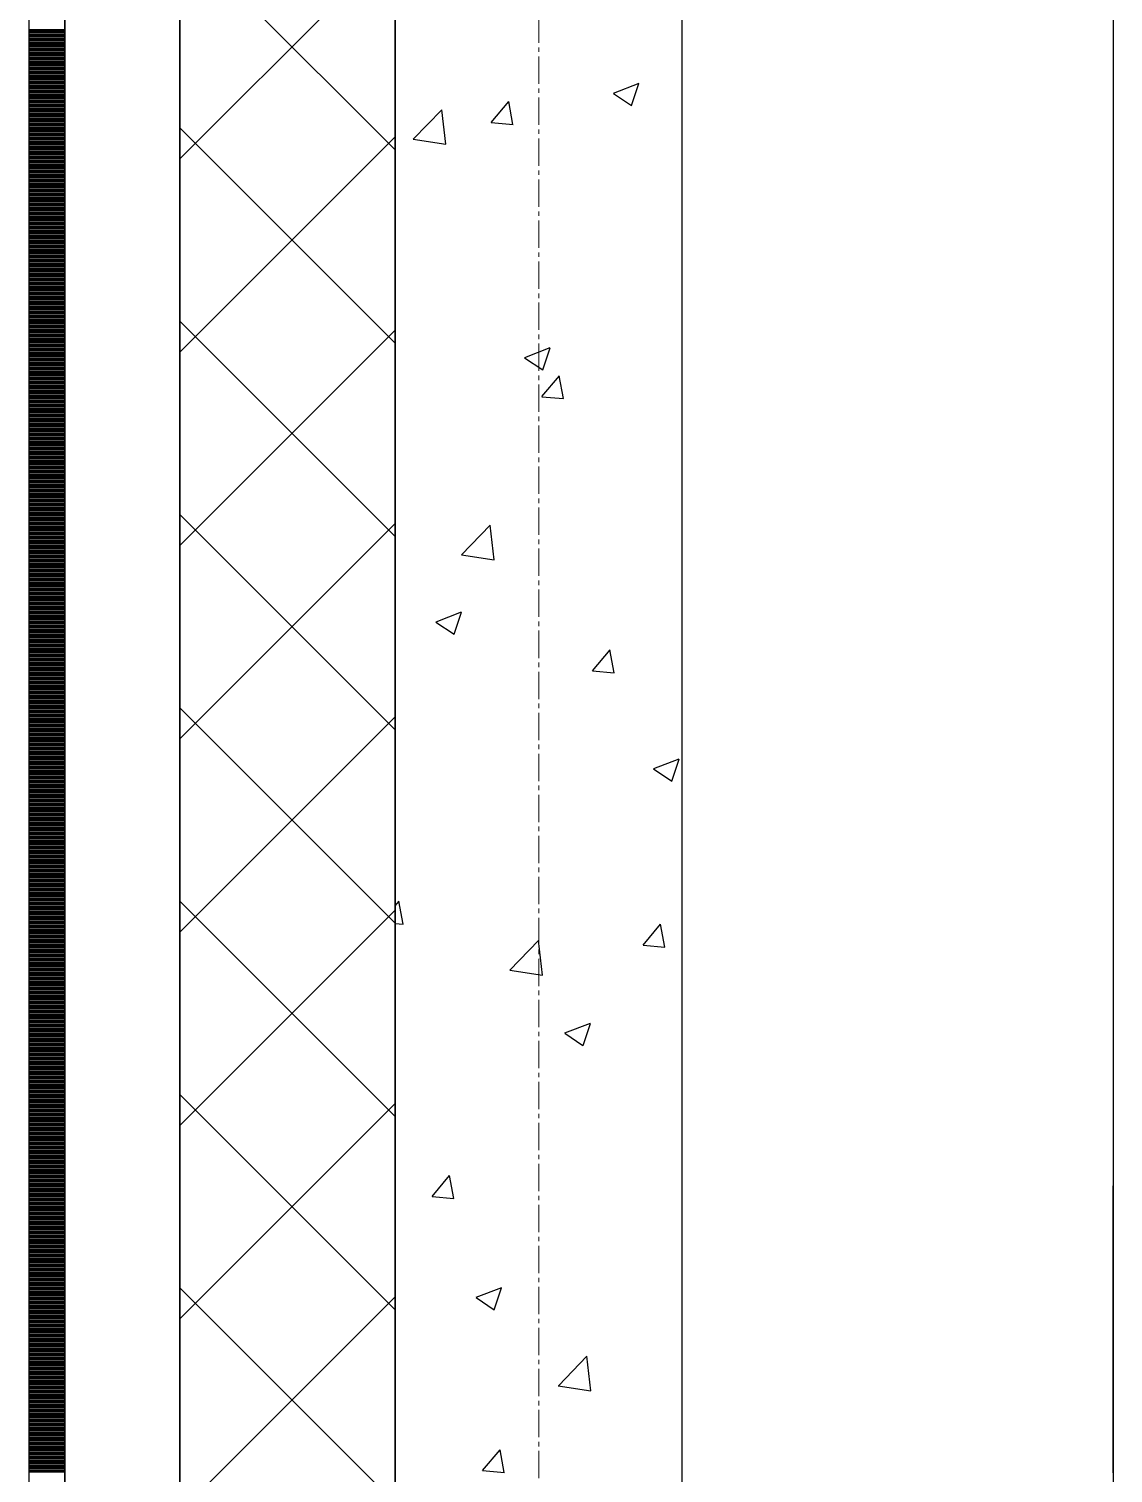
# Model space of a CAD drawing. Header units: millimetres. Extents: x -231292 to 573618, y -153144 to 564035.
# Drawn here: x 8548 to 9303, y 253166 to 254172 of the extents above; entities that cross this region are included whole.
import ezdxf

# ---------------------------------------------------------------- set-up
doc = ezdxf.new("R2010")
doc.units = ezdxf.units.MM
doc.linetypes.add('CENTER2', pattern=[28.575, 19.05, -3.175, 3.175, -3.175])
doc.layers.get('0').update_dxf_attribs({"color": 250})
for name, color, linetype, lineweight in [('АР_Стены ПЕНОблок', 250, 'Continuous', 20), ('АР_Тонкая', 250, 'Continuous', 5), ('АР_Утеплитель', 250, 'Continuous', 0), ('АР_Штриховка', 250, 'Continuous', 0), ('РД_Оси_100', 250, 'Continuous', 0)]:
    doc.layers.add(name, color=color, linetype=linetype, lineweight=lineweight)
doc.layers.add('КР_Балки-0.5', color=60, linetype='Continuous', lineweight=50, plot=False)

# ---------------------------------------------------------------- blocks, each defined once
blk = doc.blocks.new('оси_рен')
at = {"layer": 'РД_Оси_100', "color": 251, "linetype": 'CENTER2', "true_color": 0x636466}
blk.add_line((1195652.916, 135558.25), (1195652.916, 223268.25), dxfattribs=at)

msp = doc.modelspace()

# ---------------------------------------------------------------- linework, layer by layer
at = {"layer": 'АР_Стены ПЕНОблок', "color": 18, "linetype": 'Continuous', "lineweight": 25, "true_color": 0x000000}
for p, q in [((8803.243, 263866.253), (8803.243, 187666.253)), ((9003.243, 187666.253), (9003.243, 263866.253))]:
    msp.add_line(p, q, dxfattribs=at)
at = {"layer": 'АР_Тонкая', "color": 18, "linetype": 'Continuous', "lineweight": 25, "true_color": 0x000000}
for p, q in [((8548.243, 263866.253), (8548.243, 187666.253)), ((8573.243, 263866.253), (8573.243, 187666.253)), ((8573.243, 187666.253), (8573.243, 263866.253)), ((8653.243, 187666.253), (8653.243, 263866.253))]:
    msp.add_line(p, q, dxfattribs=at)
at = {"layer": 'АР_Утеплитель', "color": 18, "linetype": 'Continuous', "lineweight": 25, "true_color": 0x000000}
for p, q in [((8653.243, 263866.253), (8653.243, 187666.253)), ((8803.243, 187666.253), (8803.243, 263866.253))]:
    msp.add_line(p, q, dxfattribs=at)
at = {"layer": 'АР_Штриховка', "color": 18, "linetype": 'Continuous', "lineweight": 25, "true_color": 0x000000}
for p, q in [((8803.243, 254088.059), (8653.243, 254238.059)), ((8653.243, 254081.772), (8803.243, 254231.772)), ((8548.243, 254172.002), (8573.243, 254172.002)), ((8548.243, 254171.002), (8573.243, 254171.002)), ((8548.243, 254170.002), (8573.243, 254170.002)), ((8548.243, 254169.002), (8573.243, 254169.002)), ((8548.243, 254168.002), (8573.243, 254168.002)), ((8548.243, 254167.002), (8573.243, 254167.002)), ((8548.243, 254166.002), (8573.243, 254166.002)), ((8548.243, 254165.002), (8573.243, 254165.002)), ((8548.243, 254164.002), (8573.243, 254164.002)), ((8548.243, 254163.002), (8573.243, 254163.002)), ((8548.243, 254162.002), (8573.243, 254162.002)), ((8548.243, 254161.002), (8573.243, 254161.002)), ((8548.243, 254160.002), (8573.243, 254160.002)), ((8548.243, 254159.002), (8573.243, 254159.002)), ((8548.243, 254158.002), (8573.243, 254158.002)), ((8548.243, 254157.002), (8573.243, 254157.002)), ((8548.243, 254156.002), (8573.243, 254156.002)), ((8548.243, 254155.002), (8573.243, 254155.002)), ((8548.243, 254154.002), (8573.243, 254154.002)), ((8548.243, 254153.002), (8573.243, 254153.002)), ((8548.243, 254152.002), (8573.243, 254152.002)), ((8548.243, 254151.002), (8573.243, 254151.002)), ((8548.243, 254150.002), (8573.243, 254150.002)), ((8548.243, 254149.002), (8573.243, 254149.002)), ((8548.243, 254148.002), (8573.243, 254148.002)), ((8548.243, 254147.002), (8573.243, 254147.002)), ((8548.243, 254146.002), (8573.243, 254146.002)), ((8548.243, 254145.002), (8573.243, 254145.002)), ((8548.243, 254144.002), (8573.243, 254144.002)), ((8548.243, 254143.002), (8573.243, 254143.002)), ((8548.243, 254142.002), (8573.243, 254142.002)), ((8548.243, 254141.002), (8573.243, 254141.002)), ((8548.243, 254140.002), (8573.243, 254140.002)), ((8548.243, 254139.002), (8573.243, 254139.002)), ((8548.243, 254138.002), (8573.243, 254138.002)), ((8548.243, 254137.002), (8573.243, 254137.002)), ((8548.243, 254136.002), (8573.243, 254136.002)), ((8548.243, 254135.002), (8573.243, 254135.002)), ((8548.243, 254134.002), (8573.243, 254134.002)), ((8548.243, 254133.002), (8573.243, 254133.002)), ((8548.243, 254132.002), (8573.243, 254132.002)), ((8548.243, 254131.002), (8573.243, 254131.002)), ((8548.243, 254130.002), (8573.243, 254130.002)), ((8955.353, 254127.667), (8973.137, 254134.494)), ((8967.899, 254118.922), (8973.049, 254134.271)), ((8548.243, 254129.002), (8573.243, 254129.002)), ((8548.243, 254128.002), (8573.243, 254128.002)), ((8548.243, 254127.002), (8573.243, 254127.002)), ((8548.243, 254126.002), (8573.243, 254126.002)), ((8548.243, 254125.002), (8573.243, 254125.002)), ((8548.243, 254124.002), (8573.243, 254124.002)), ((8548.243, 254123.002), (8573.243, 254123.002)), ((8548.243, 254122.002), (8573.243, 254122.002)), ((8548.243, 254121.002), (8573.243, 254121.002)), ((8548.243, 254120.002), (8573.243, 254120.002)), ((8870.191, 254107.197), (8882.436, 254121.79)), ((8885.278, 254105.84), (8882.341, 254121.762)), ((8955.253, 254127.447), (8967.888, 254118.925)), ((8548.243, 254119.002), (8573.243, 254119.002)), ((8548.243, 254118.002), (8573.243, 254118.002)), ((8548.243, 254117.002), (8573.243, 254117.002)), ((8548.243, 254116.002), (8573.243, 254116.002)), ((8548.243, 254115.002), (8573.243, 254115.002)), ((8548.243, 254114.002), (8573.243, 254114.002)), ((8548.243, 254113.002), (8573.243, 254113.002)), ((8548.243, 254112.002), (8573.243, 254112.002)), ((8548.243, 254111.002), (8573.243, 254111.002)), ((8548.243, 254110.002), (8573.243, 254110.002)), ((8815.902, 254095.448), (8835.686, 254116.067)), ((8838.487, 254091.944), (8835.68, 254116.067)), ((8548.243, 254109.002), (8573.243, 254109.002)), ((8548.243, 254108.002), (8573.243, 254108.002)), ((8548.243, 254107.002), (8573.243, 254107.002)), ((8548.243, 254106.002), (8573.243, 254106.002)), ((8548.243, 254105.002), (8573.243, 254105.002)), ((8548.243, 254104.002), (8573.243, 254104.002)), ((8548.243, 254103.002), (8573.243, 254103.002)), ((8548.243, 254102.002), (8573.243, 254102.002)), ((8548.243, 254101.002), (8573.243, 254101.002)), ((8548.243, 254100.002), (8573.243, 254100.002)), ((8548.243, 254099.002), (8573.243, 254099.002)), ((8803.243, 253953.355), (8653.243, 254103.355)), ((8870.19, 254107.186), (8885.372, 254105.858)), ((8548.243, 254098.002), (8573.243, 254098.002)), ((8548.243, 254097.002), (8573.243, 254097.002)), ((8548.243, 254096.002), (8573.243, 254096.002)), ((8548.243, 254095.002), (8573.243, 254095.002)), ((8548.243, 254094.002), (8573.243, 254094.002)), ((8548.243, 254093.002), (8573.243, 254093.002)), ((8548.243, 254092.002), (8573.243, 254092.002)), ((8548.243, 254091.002), (8573.243, 254091.002)), ((8548.243, 254090.002), (8573.243, 254090.002)), ((8548.243, 254089.002), (8573.243, 254089.002)), ((8653.243, 253947.068), (8803.243, 254097.068)), ((8815.898, 254095.457), (8838.488, 254091.954)), ((8548.243, 254088.002), (8573.243, 254088.002)), ((8548.243, 254087.002), (8573.243, 254087.002)), ((8548.243, 254086.002), (8573.243, 254086.002)), ((8548.243, 254085.002), (8573.243, 254085.002)), ((8548.243, 254084.002), (8573.243, 254084.002)), ((8548.243, 254083.002), (8573.243, 254083.002)), ((8548.243, 254082.002), (8573.243, 254082.002)), ((8548.243, 254081.002), (8573.243, 254081.002)), ((8548.243, 254080.002), (8573.243, 254080.002)), ((8548.243, 254079.002), (8573.243, 254079.002)), ((8548.243, 254078.002), (8573.243, 254078.002)), ((8548.243, 254077.002), (8573.243, 254077.002)), ((8548.243, 254076.002), (8573.243, 254076.002)), ((8548.243, 254075.002), (8573.243, 254075.002)), ((8548.243, 254074.002), (8573.243, 254074.002)), ((8548.243, 254073.002), (8573.243, 254073.002)), ((8548.243, 254072.002), (8573.243, 254072.002)), ((8548.243, 254071.002), (8573.243, 254071.002)), ((8548.243, 254070.002), (8573.243, 254070.002)), ((8548.243, 254069.002), (8573.243, 254069.002)), ((8548.243, 254068.002), (8573.243, 254068.002)), ((8548.243, 254067.002), (8573.243, 254067.002)), ((8548.243, 254066.002), (8573.243, 254066.002)), ((8548.243, 254065.002), (8573.243, 254065.002)), ((8548.243, 254064.002), (8573.243, 254064.002)), ((8548.243, 254063.002), (8573.243, 254063.002)), ((8548.243, 254062.002), (8573.243, 254062.002)), ((8548.243, 254061.002), (8573.243, 254061.002)), ((8548.243, 254060.002), (8573.243, 254060.002)), ((8548.243, 254059.002), (8573.243, 254059.002)), ((8548.243, 254058.002), (8573.243, 254058.002)), ((8548.243, 254057.002), (8573.243, 254057.002)), ((8548.243, 254056.002), (8573.243, 254056.002)), ((8548.243, 254055.002), (8573.243, 254055.002)), ((8548.243, 254054.002), (8573.243, 254054.002)), ((8548.243, 254053.002), (8573.243, 254053.002)), ((8548.243, 254052.002), (8573.243, 254052.002)), ((8548.243, 254051.002), (8573.243, 254051.002)), ((8548.243, 254050.002), (8573.243, 254050.002)), ((8548.243, 254049.002), (8573.243, 254049.002)), ((8548.243, 254048.002), (8573.243, 254048.002)), ((8548.243, 254047.002), (8573.243, 254047.002)), ((8548.243, 254046.002), (8573.243, 254046.002)), ((8548.243, 254045.002), (8573.243, 254045.002)), ((8548.243, 254044.002), (8573.243, 254044.002)), ((8548.243, 254043.002), (8573.243, 254043.002)), ((8548.243, 254042.002), (8573.243, 254042.002)), ((8548.243, 254041.002), (8573.243, 254041.002)), ((8548.243, 254040.002), (8573.243, 254040.002)), ((8548.243, 254039.002), (8573.243, 254039.002)), ((8548.243, 254038.002), (8573.243, 254038.002)), ((8548.243, 254037.002), (8573.243, 254037.002)), ((8548.243, 254036.002), (8573.243, 254036.002)), ((8548.243, 254035.002), (8573.243, 254035.002)), ((8548.243, 254034.002), (8573.243, 254034.002)), ((8548.243, 254033.002), (8573.243, 254033.002)), ((8548.243, 254032.002), (8573.243, 254032.002)), ((8548.243, 254031.002), (8573.243, 254031.002)), ((8548.243, 254030.002), (8573.243, 254030.002)), ((8548.243, 254029.002), (8573.243, 254029.002)), ((8548.243, 254028.002), (8573.243, 254028.002)), ((8548.243, 254027.002), (8573.243, 254027.002)), ((8548.243, 254026.002), (8573.243, 254026.002)), ((8548.243, 254025.002), (8573.243, 254025.002)), ((8548.243, 254024.002), (8573.243, 254024.002)), ((8548.243, 254023.002), (8573.243, 254023.002)), ((8548.243, 254022.002), (8573.243, 254022.002)), ((8548.243, 254021.002), (8573.243, 254021.002)), ((8548.243, 254020.002), (8573.243, 254020.002)), ((8548.243, 254019.002), (8573.243, 254019.002)), ((8548.243, 254018.002), (8573.243, 254018.002)), ((8548.243, 254017.002), (8573.243, 254017.002)), ((8548.243, 254016.002), (8573.243, 254016.002)), ((8548.243, 254015.002), (8573.243, 254015.002)), ((8548.243, 254014.002), (8573.243, 254014.002)), ((8548.243, 254013.002), (8573.243, 254013.002)), ((8548.243, 254012.002), (8573.243, 254012.002)), ((8548.243, 254011.002), (8573.243, 254011.002)), ((8548.243, 254010.002), (8573.243, 254010.002)), ((8548.243, 254009.002), (8573.243, 254009.002)), ((8548.243, 254008.002), (8573.243, 254008.002)), ((8548.243, 254007.002), (8573.243, 254007.002)), ((8548.243, 254006.002), (8573.243, 254006.002)), ((8548.243, 254005.002), (8573.243, 254005.002)), ((8548.243, 254004.002), (8573.243, 254004.002)), ((8548.243, 254003.002), (8573.243, 254003.002)), ((8548.243, 254002.002), (8573.243, 254002.002)), ((8548.243, 254001.002), (8573.243, 254001.002)), ((8548.243, 254000.002), (8573.243, 254000.002)), ((8548.243, 253999.002), (8573.243, 253999.002)), ((8548.243, 253998.002), (8573.243, 253998.002)), ((8548.243, 253997.002), (8573.243, 253997.002)), ((8548.243, 253996.002), (8573.243, 253996.002)), ((8548.243, 253995.002), (8573.243, 253995.002)), ((8548.243, 253994.002), (8573.243, 253994.002)), ((8548.243, 253993.002), (8573.243, 253993.002)), ((8548.243, 253992.002), (8573.243, 253992.002)), ((8548.243, 253991.002), (8573.243, 253991.002)), ((8548.243, 253990.002), (8573.243, 253990.002)), ((8548.243, 253989.002), (8573.243, 253989.002)), ((8548.243, 253988.002), (8573.243, 253988.002)), ((8548.243, 253987.002), (8573.243, 253987.002)), ((8548.243, 253986.002), (8573.243, 253986.002)), ((8548.243, 253985.002), (8573.243, 253985.002)), ((8548.243, 253984.002), (8573.243, 253984.002)), ((8548.243, 253983.002), (8573.243, 253983.002)), ((8548.243, 253982.002), (8573.243, 253982.002)), ((8548.243, 253981.002), (8573.243, 253981.002)), ((8548.243, 253980.002), (8573.243, 253980.002)), ((8548.243, 253979.002), (8573.243, 253979.002)), ((8548.243, 253978.002), (8573.243, 253978.002)), ((8548.243, 253977.002), (8573.243, 253977.002)), ((8548.243, 253976.002), (8573.243, 253976.002)), ((8548.243, 253975.002), (8573.243, 253975.002)), ((8548.243, 253974.002), (8573.243, 253974.002)), ((8548.243, 253973.002), (8573.243, 253973.002)), ((8548.243, 253972.002), (8573.243, 253972.002)), ((8548.243, 253971.002), (8573.243, 253971.002)), ((8548.243, 253970.002), (8573.243, 253970.002)), ((8548.243, 253969.002), (8573.243, 253969.002)), ((8803.243, 253818.651), (8653.243, 253968.651)), ((8548.243, 253968.002), (8573.243, 253968.002)), ((8548.243, 253967.002), (8573.243, 253967.002)), ((8548.243, 253966.002), (8573.243, 253966.002)), ((8548.243, 253965.002), (8573.243, 253965.002)), ((8548.243, 253964.002), (8573.243, 253964.002)), ((8548.243, 253963.002), (8573.243, 253963.002)), ((8548.243, 253962.002), (8573.243, 253962.002)), ((8548.243, 253961.002), (8573.243, 253961.002)), ((8548.243, 253960.002), (8573.243, 253960.002)), ((8548.243, 253959.002), (8573.243, 253959.002)), ((8653.243, 253812.364), (8803.243, 253962.364)), ((8548.243, 253958.002), (8573.243, 253958.002)), ((8548.243, 253957.002), (8573.243, 253957.002)), ((8548.243, 253956.002), (8573.243, 253956.002)), ((8548.243, 253955.002), (8573.243, 253955.002)), ((8548.243, 253954.002), (8573.243, 253954.002)), ((8548.243, 253953.002), (8573.243, 253953.002)), ((8548.243, 253952.002), (8573.243, 253952.002)), ((8548.243, 253951.002), (8573.243, 253951.002)), ((8548.243, 253950.002), (8573.243, 253950.002)), ((8548.243, 253949.002), (8573.243, 253949.002)), ((8893.55, 253943.479), (8911.335, 253950.306)), ((8906.097, 253934.734), (8911.247, 253950.083)), ((8548.243, 253948.002), (8573.243, 253948.002)), ((8548.243, 253947.002), (8573.243, 253947.002)), ((8548.243, 253946.002), (8573.243, 253946.002)), ((8548.243, 253945.002), (8573.243, 253945.002)), ((8548.243, 253944.002), (8573.243, 253944.002)), ((8548.243, 253943.002), (8573.243, 253943.002)), ((8548.243, 253942.002), (8573.243, 253942.002)), ((8548.243, 253941.002), (8573.243, 253941.002)), ((8548.243, 253940.002), (8573.243, 253940.002)), ((8548.243, 253939.002), (8573.243, 253939.002)), ((8548.243, 253938.002), (8573.243, 253938.002)), ((8893.451, 253943.259), (8906.085, 253934.737)), ((8548.243, 253937.002), (8573.243, 253937.002)), ((8548.243, 253936.002), (8573.243, 253936.002)), ((8548.243, 253935.002), (8573.243, 253935.002)), ((8548.243, 253934.002), (8573.243, 253934.002)), ((8548.243, 253933.002), (8573.243, 253933.002)), ((8548.243, 253932.002), (8573.243, 253932.002)), ((8548.243, 253931.002), (8573.243, 253931.002)), ((8548.243, 253930.002), (8573.243, 253930.002)), ((8548.243, 253929.002), (8573.243, 253929.002)), ((8548.243, 253928.002), (8573.243, 253928.002)), ((8905.434, 253916.14), (8917.679, 253930.733)), ((8920.52, 253914.783), (8917.584, 253930.705)), ((8548.243, 253927.002), (8573.243, 253927.002)), ((8548.243, 253926.002), (8573.243, 253926.002)), ((8548.243, 253925.002), (8573.243, 253925.002)), ((8548.243, 253924.002), (8573.243, 253924.002)), ((8548.243, 253923.002), (8573.243, 253923.002)), ((8548.243, 253922.002), (8573.243, 253922.002)), ((8548.243, 253921.002), (8573.243, 253921.002)), ((8548.243, 253920.002), (8573.243, 253920.002)), ((8548.243, 253919.002), (8573.243, 253919.002)), ((8548.243, 253918.002), (8573.243, 253918.002)), ((8548.243, 253917.002), (8573.243, 253917.002)), ((8548.243, 253916.002), (8573.243, 253916.002)), ((8548.243, 253915.002), (8573.243, 253915.002)), ((8548.243, 253914.002), (8573.243, 253914.002)), ((8548.243, 253913.002), (8573.243, 253913.002)), ((8548.243, 253912.002), (8573.243, 253912.002)), ((8548.243, 253911.002), (8573.243, 253911.002)), ((8548.243, 253910.002), (8573.243, 253910.002)), ((8548.243, 253909.002), (8573.243, 253909.002)), ((8548.243, 253908.002), (8573.243, 253908.002)), ((8905.433, 253916.129), (8920.615, 253914.801)), ((8548.243, 253907.002), (8573.243, 253907.002)), ((8548.243, 253906.002), (8573.243, 253906.002)), ((8548.243, 253905.002), (8573.243, 253905.002)), ((8548.243, 253904.002), (8573.243, 253904.002)), ((8548.243, 253903.002), (8573.243, 253903.002)), ((8548.243, 253902.002), (8573.243, 253902.002)), ((8548.243, 253901.002), (8573.243, 253901.002)), ((8548.243, 253900.002), (8573.243, 253900.002)), ((8548.243, 253899.002), (8573.243, 253899.002)), ((8548.243, 253898.002), (8573.243, 253898.002)), ((8548.243, 253897.002), (8573.243, 253897.002)), ((8548.243, 253896.002), (8573.243, 253896.002)), ((8548.243, 253895.002), (8573.243, 253895.002)), ((8548.243, 253894.002), (8573.243, 253894.002)), ((8548.243, 253893.002), (8573.243, 253893.002)), ((8548.243, 253892.002), (8573.243, 253892.002)), ((8548.243, 253891.002), (8573.243, 253891.002)), ((8548.243, 253890.002), (8573.243, 253890.002)), ((8548.243, 253889.002), (8573.243, 253889.002)), ((8548.243, 253888.002), (8573.243, 253888.002)), ((8548.243, 253887.002), (8573.243, 253887.002)), ((8548.243, 253886.002), (8573.243, 253886.002)), ((8548.243, 253885.002), (8573.243, 253885.002)), ((8548.243, 253884.002), (8573.243, 253884.002)), ((8548.243, 253883.002), (8573.243, 253883.002)), ((8548.243, 253882.002), (8573.243, 253882.002)), ((8548.243, 253881.002), (8573.243, 253881.002)), ((8548.243, 253880.002), (8573.243, 253880.002)), ((8548.243, 253879.002), (8573.243, 253879.002)), ((8548.243, 253878.002), (8573.243, 253878.002)), ((8548.243, 253877.002), (8573.243, 253877.002)), ((8548.243, 253876.002), (8573.243, 253876.002)), ((8548.243, 253875.002), (8573.243, 253875.002)), ((8548.243, 253874.002), (8573.243, 253874.002)), ((8548.243, 253873.002), (8573.243, 253873.002)), ((8548.243, 253872.002), (8573.243, 253872.002)), ((8548.243, 253871.002), (8573.243, 253871.002)), ((8548.243, 253870.002), (8573.243, 253870.002)), ((8548.243, 253869.002), (8573.243, 253869.002)), ((8548.243, 253868.002), (8573.243, 253868.002)), ((8548.243, 253867.002), (8573.243, 253867.002)), ((8548.243, 253866.002), (8573.243, 253866.002)), ((8548.243, 253865.002), (8573.243, 253865.002)), ((8548.243, 253864.002), (8573.243, 253864.002)), ((8548.243, 253863.002), (8573.243, 253863.002)), ((8548.243, 253862.002), (8573.243, 253862.002)), ((8548.243, 253861.002), (8573.243, 253861.002)), ((8548.243, 253860.002), (8573.243, 253860.002)), ((8548.243, 253859.002), (8573.243, 253859.002)), ((8548.243, 253858.002), (8573.243, 253858.002)), ((8548.243, 253857.002), (8573.243, 253857.002)), ((8548.243, 253856.002), (8573.243, 253856.002)), ((8548.243, 253855.002), (8573.243, 253855.002)), ((8548.243, 253854.002), (8573.243, 253854.002)), ((8548.243, 253853.002), (8573.243, 253853.002)), ((8548.243, 253852.002), (8573.243, 253852.002)), ((8548.243, 253851.002), (8573.243, 253851.002)), ((8548.243, 253850.002), (8573.243, 253850.002)), ((8548.243, 253849.002), (8573.243, 253849.002)), ((8548.243, 253848.002), (8573.243, 253848.002)), ((8548.243, 253847.002), (8573.243, 253847.002)), ((8548.243, 253846.002), (8573.243, 253846.002)), ((8548.243, 253845.002), (8573.243, 253845.002)), ((8548.243, 253844.002), (8573.243, 253844.002)), ((8548.243, 253843.002), (8573.243, 253843.002)), ((8548.243, 253842.002), (8573.243, 253842.002)), ((8548.243, 253841.002), (8573.243, 253841.002)), ((8548.243, 253840.002), (8573.243, 253840.002)), ((8548.243, 253839.002), (8573.243, 253839.002)), ((8548.243, 253838.002), (8573.243, 253838.002)), ((8548.243, 253837.002), (8573.243, 253837.002)), ((8548.243, 253836.002), (8573.243, 253836.002)), ((8548.243, 253835.002), (8573.243, 253835.002)), ((8548.243, 253834.002), (8573.243, 253834.002)), ((8548.243, 253833.002), (8573.243, 253833.002)), ((8548.243, 253832.002), (8573.243, 253832.002)), ((8548.243, 253831.002), (8573.243, 253831.002)), ((8548.243, 253830.002), (8573.243, 253830.002)), ((8548.243, 253829.002), (8573.243, 253829.002)), ((8548.243, 253828.002), (8573.243, 253828.002)), ((8803.243, 253683.947), (8653.243, 253833.947)), ((8653.243, 253677.66), (8803.243, 253827.66)), ((8548.243, 253827.002), (8573.243, 253827.002)), ((8548.243, 253826.002), (8573.243, 253826.002)), ((8548.243, 253825.002), (8573.243, 253825.002)), ((8548.243, 253824.002), (8573.243, 253824.002)), ((8548.243, 253823.002), (8573.243, 253823.002)), ((8548.243, 253822.002), (8573.243, 253822.002)), ((8548.243, 253821.002), (8573.243, 253821.002)), ((8548.243, 253820.002), (8573.243, 253820.002)), ((8548.243, 253819.002), (8573.243, 253819.002)), ((8548.243, 253818.002), (8573.243, 253818.002)), ((8849.577, 253805.98), (8869.361, 253826.599)), ((8872.161, 253802.476), (8869.355, 253826.598)), ((8548.243, 253817.002), (8573.243, 253817.002)), ((8548.243, 253816.002), (8573.243, 253816.002)), ((8548.243, 253815.002), (8573.243, 253815.002)), ((8548.243, 253814.002), (8573.243, 253814.002)), ((8548.243, 253813.002), (8573.243, 253813.002)), ((8548.243, 253812.002), (8573.243, 253812.002)), ((8548.243, 253811.002), (8573.243, 253811.002)), ((8548.243, 253810.002), (8573.243, 253810.002)), ((8548.243, 253809.002), (8573.243, 253809.002)), ((8548.243, 253808.002), (8573.243, 253808.002)), ((8548.243, 253807.002), (8573.243, 253807.002)), ((8548.243, 253806.002), (8573.243, 253806.002)), ((8548.243, 253805.002), (8573.243, 253805.002)), ((8548.243, 253804.002), (8573.243, 253804.002)), ((8548.243, 253803.002), (8573.243, 253803.002)), ((8548.243, 253802.002), (8573.243, 253802.002)), ((8548.243, 253801.002), (8573.243, 253801.002)), ((8548.243, 253800.002), (8573.243, 253800.002)), ((8548.243, 253799.002), (8573.243, 253799.002)), ((8548.243, 253798.002), (8573.243, 253798.002)), ((8849.573, 253805.989), (8872.163, 253802.485)), ((8548.243, 253797.002), (8573.243, 253797.002)), ((8548.243, 253796.002), (8573.243, 253796.002)), ((8548.243, 253795.002), (8573.243, 253795.002)), ((8548.243, 253794.002), (8573.243, 253794.002)), ((8548.243, 253793.002), (8573.243, 253793.002)), ((8548.243, 253792.002), (8573.243, 253792.002)), ((8548.243, 253791.002), (8573.243, 253791.002)), ((8548.243, 253790.002), (8573.243, 253790.002)), ((8548.243, 253789.002), (8573.243, 253789.002)), ((8548.243, 253788.002), (8573.243, 253788.002)), ((8548.243, 253787.002), (8573.243, 253787.002)), ((8548.243, 253786.002), (8573.243, 253786.002)), ((8548.243, 253785.002), (8573.243, 253785.002)), ((8548.243, 253784.002), (8573.243, 253784.002)), ((8548.243, 253783.002), (8573.243, 253783.002)), ((8548.243, 253782.002), (8573.243, 253782.002)), ((8548.243, 253781.002), (8573.243, 253781.002)), ((8548.243, 253780.002), (8573.243, 253780.002)), ((8548.243, 253779.002), (8573.243, 253779.002)), ((8548.243, 253778.002), (8573.243, 253778.002)), ((8548.243, 253777.002), (8573.243, 253777.002)), ((8548.243, 253776.002), (8573.243, 253776.002)), ((8548.243, 253775.002), (8573.243, 253775.002)), ((8548.243, 253774.002), (8573.243, 253774.002)), ((8548.243, 253773.002), (8573.243, 253773.002)), ((8548.243, 253772.002), (8573.243, 253772.002)), ((8548.243, 253771.002), (8573.243, 253771.002)), ((8548.243, 253770.002), (8573.243, 253770.002)), ((8548.243, 253769.002), (8573.243, 253769.002)), ((8548.243, 253768.002), (8573.243, 253768.002)), ((8548.243, 253767.002), (8573.243, 253767.002)), ((8548.243, 253766.002), (8573.243, 253766.002)), ((8548.243, 253765.002), (8573.243, 253765.002)), ((8548.243, 253764.002), (8573.243, 253764.002)), ((8548.243, 253763.002), (8573.243, 253763.002)), ((8548.243, 253762.002), (8573.243, 253762.002)), ((8548.243, 253761.002), (8573.243, 253761.002)), ((8548.243, 253760.002), (8573.243, 253760.002)), ((8548.243, 253759.002), (8573.243, 253759.002)), ((8548.243, 253758.002), (8573.243, 253758.002)), ((8548.243, 253757.002), (8573.243, 253757.002)), ((8831.649, 253759.071), (8844.283, 253750.549)), ((8831.748, 253759.291), (8849.533, 253766.118)), ((8844.295, 253750.546), (8849.445, 253765.895)), ((8548.243, 253756.002), (8573.243, 253756.002)), ((8548.243, 253755.002), (8573.243, 253755.002)), ((8548.243, 253754.002), (8573.243, 253754.002)), ((8548.243, 253753.002), (8573.243, 253753.002)), ((8548.243, 253752.002), (8573.243, 253752.002)), ((8548.243, 253751.002), (8573.243, 253751.002)), ((8548.243, 253750.002), (8573.243, 253750.002)), ((8548.243, 253749.002), (8573.243, 253749.002)), ((8548.243, 253748.002), (8573.243, 253748.002)), ((8548.243, 253747.002), (8573.243, 253747.002)), ((8548.243, 253746.002), (8573.243, 253746.002)), ((8548.243, 253745.002), (8573.243, 253745.002)), ((8548.243, 253744.002), (8573.243, 253744.002)), ((8548.243, 253743.002), (8573.243, 253743.002)), ((8548.243, 253742.002), (8573.243, 253742.002)), ((8548.243, 253741.002), (8573.243, 253741.002)), ((8548.243, 253740.002), (8573.243, 253740.002)), ((8548.243, 253739.002), (8573.243, 253739.002)), ((8548.243, 253738.002), (8573.243, 253738.002)), ((8548.243, 253737.002), (8573.243, 253737.002)), ((8940.678, 253725.083), (8952.923, 253739.676)), ((8955.763, 253723.726), (8952.826, 253739.648)), ((8548.243, 253736.002), (8573.243, 253736.002)), ((8548.243, 253735.002), (8573.243, 253735.002)), ((8548.243, 253734.002), (8573.243, 253734.002)), ((8548.243, 253733.002), (8573.243, 253733.002)), ((8548.243, 253732.002), (8573.243, 253732.002)), ((8548.243, 253731.002), (8573.243, 253731.002)), ((8548.243, 253730.002), (8573.243, 253730.002)), ((8548.243, 253729.002), (8573.243, 253729.002)), ((8548.243, 253728.002), (8573.243, 253728.002)), ((8548.243, 253727.002), (8573.243, 253727.002)), ((8548.243, 253726.002), (8573.243, 253726.002)), ((8548.243, 253725.002), (8573.243, 253725.002)), ((8548.243, 253724.002), (8573.243, 253724.002)), ((8548.243, 253723.002), (8573.243, 253723.002)), ((8548.243, 253722.002), (8573.243, 253722.002)), ((8548.243, 253721.002), (8573.243, 253721.002)), ((8548.243, 253720.002), (8573.243, 253720.002)), ((8548.243, 253719.002), (8573.243, 253719.002)), ((8548.243, 253718.002), (8573.243, 253718.002)), ((8548.243, 253717.002), (8573.243, 253717.002)), ((8940.677, 253725.073), (8955.859, 253723.744)), ((8548.243, 253716.002), (8573.243, 253716.002)), ((8548.243, 253715.002), (8573.243, 253715.002)), ((8548.243, 253714.002), (8573.243, 253714.002)), ((8548.243, 253713.002), (8573.243, 253713.002)), ((8548.243, 253712.002), (8573.243, 253712.002)), ((8548.243, 253711.002), (8573.243, 253711.002)), ((8548.243, 253710.002), (8573.243, 253710.002)), ((8548.243, 253709.002), (8573.243, 253709.002)), ((8548.243, 253708.002), (8573.243, 253708.002)), ((8548.243, 253707.002), (8573.243, 253707.002)), ((8548.243, 253706.002), (8573.243, 253706.002)), ((8548.243, 253705.002), (8573.243, 253705.002)), ((8548.243, 253704.002), (8573.243, 253704.002)), ((8548.243, 253703.002), (8573.243, 253703.002)), ((8548.243, 253702.002), (8573.243, 253702.002)), ((8548.243, 253701.002), (8573.243, 253701.002)), ((8548.243, 253700.002), (8573.243, 253700.002)), ((8548.243, 253699.002), (8573.243, 253699.002)), ((8548.243, 253698.002), (8573.243, 253698.002)), ((8548.243, 253697.002), (8573.243, 253697.002)), ((8803.243, 253549.243), (8653.243, 253699.243)), ((8548.243, 253696.002), (8573.243, 253696.002)), ((8548.243, 253695.002), (8573.243, 253695.002)), ((8548.243, 253694.002), (8573.243, 253694.002)), ((8548.243, 253693.002), (8573.243, 253693.002)), ((8548.243, 253692.002), (8573.243, 253692.002)), ((8548.243, 253691.002), (8573.243, 253691.002)), ((8548.243, 253690.002), (8573.243, 253690.002)), ((8548.243, 253689.002), (8573.243, 253689.002)), ((8548.243, 253688.002), (8573.243, 253688.002)), ((8548.243, 253687.002), (8573.243, 253687.002)), ((8653.243, 253542.956), (8803.243, 253692.956)), ((8548.243, 253686.002), (8573.243, 253686.002)), ((8548.243, 253685.002), (8573.243, 253685.002)), ((8548.243, 253684.002), (8573.243, 253684.002)), ((8548.243, 253683.002), (8573.243, 253683.002)), ((8548.243, 253682.002), (8573.243, 253682.002)), ((8548.243, 253681.002), (8573.243, 253681.002)), ((8548.243, 253680.002), (8573.243, 253680.002)), ((8548.243, 253679.002), (8573.243, 253679.002)), ((8548.243, 253678.002), (8573.243, 253678.002)), ((8548.243, 253677.002), (8573.243, 253677.002)), ((8548.243, 253676.002), (8573.243, 253676.002)), ((8548.243, 253675.002), (8573.243, 253675.002)), ((8548.243, 253674.002), (8573.243, 253674.002)), ((8548.243, 253673.002), (8573.243, 253673.002)), ((8548.243, 253672.002), (8573.243, 253672.002)), ((8548.243, 253671.002), (8573.243, 253671.002)), ((8548.243, 253670.002), (8573.243, 253670.002)), ((8548.243, 253669.002), (8573.243, 253669.002)), ((8548.243, 253668.002), (8573.243, 253668.002)), ((8548.243, 253667.002), (8573.243, 253667.002)), ((8548.243, 253666.002), (8573.243, 253666.002)), ((8548.243, 253665.002), (8573.243, 253665.002)), ((8548.243, 253664.002), (8573.243, 253664.002)), ((8548.243, 253663.002), (8573.243, 253663.002)), ((8548.243, 253662.002), (8573.243, 253662.002)), ((8548.243, 253661.002), (8573.243, 253661.002)), ((8548.243, 253660.002), (8573.243, 253660.002)), ((8548.243, 253659.002), (8573.243, 253659.002)), ((8548.243, 253658.002), (8573.243, 253658.002)), ((8548.243, 253657.002), (8573.243, 253657.002)), ((8983.263, 253656.806), (8995.898, 253648.284)), ((8983.363, 253657.026), (9001.148, 253663.853)), ((8995.909, 253648.281), (9001.059, 253663.63)), ((8548.243, 253656.002), (8573.243, 253656.002)), ((8548.243, 253655.002), (8573.243, 253655.002)), ((8548.243, 253654.002), (8573.243, 253654.002)), ((8548.243, 253653.002), (8573.243, 253653.002)), ((8548.243, 253652.002), (8573.243, 253652.002)), ((8548.243, 253651.002), (8573.243, 253651.002)), ((8548.243, 253650.002), (8573.243, 253650.002)), ((8548.243, 253649.002), (8573.243, 253649.002)), ((8548.243, 253648.002), (8573.243, 253648.002)), ((8548.243, 253647.002), (8573.243, 253647.002)), ((8548.243, 253646.002), (8573.243, 253646.002)), ((8548.243, 253645.002), (8573.243, 253645.002)), ((8548.243, 253644.002), (8573.243, 253644.002)), ((8548.243, 253643.002), (8573.243, 253643.002)), ((8548.243, 253642.002), (8573.243, 253642.002)), ((8548.243, 253641.002), (8573.243, 253641.002)), ((8548.243, 253640.002), (8573.243, 253640.002)), ((8548.243, 253639.002), (8573.243, 253639.002)), ((8548.243, 253638.002), (8573.243, 253638.002)), ((8548.243, 253637.002), (8573.243, 253637.002)), ((8548.243, 253636.002), (8573.243, 253636.002)), ((8548.243, 253635.002), (8573.243, 253635.002)), ((8548.243, 253634.002), (8573.243, 253634.002)), ((8548.243, 253633.002), (8573.243, 253633.002)), ((8548.243, 253632.002), (8573.243, 253632.002)), ((8548.243, 253631.002), (8573.243, 253631.002)), ((8548.243, 253630.002), (8573.243, 253630.002)), ((8548.243, 253629.002), (8573.243, 253629.002)), ((8548.243, 253628.002), (8573.243, 253628.002)), ((8548.243, 253627.002), (8573.243, 253627.002)), ((8548.243, 253626.002), (8573.243, 253626.002)), ((8548.243, 253625.002), (8573.243, 253625.002)), ((8548.243, 253624.002), (8573.243, 253624.002)), ((8548.243, 253623.002), (8573.243, 253623.002)), ((8548.243, 253622.002), (8573.243, 253622.002)), ((8548.243, 253621.002), (8573.243, 253621.002)), ((8548.243, 253620.002), (8573.243, 253620.002)), ((8548.243, 253619.002), (8573.243, 253619.002)), ((8548.243, 253618.002), (8573.243, 253618.002)), ((8548.243, 253617.002), (8573.243, 253617.002)), ((8548.243, 253616.002), (8573.243, 253616.002)), ((8548.243, 253615.002), (8573.243, 253615.002)), ((8548.243, 253614.002), (8573.243, 253614.002)), ((8548.243, 253613.002), (8573.243, 253613.002)), ((8548.243, 253612.002), (8573.243, 253612.002)), ((8548.243, 253611.002), (8573.243, 253611.002)), ((8548.243, 253610.002), (8573.243, 253610.002)), ((8548.243, 253609.002), (8573.243, 253609.002)), ((8548.243, 253608.002), (8573.243, 253608.002)), ((8548.243, 253607.002), (8573.243, 253607.002)), ((8548.243, 253606.002), (8573.243, 253606.002)), ((8548.243, 253605.002), (8573.243, 253605.002)), ((8548.243, 253604.002), (8573.243, 253604.002)), ((8548.243, 253603.002), (8573.243, 253603.002)), ((8548.243, 253602.002), (8573.243, 253602.002)), ((8548.243, 253601.002), (8573.243, 253601.002)), ((8548.243, 253600.002), (8573.243, 253600.002)), ((8548.243, 253599.002), (8573.243, 253599.002)), ((8548.243, 253598.002), (8573.243, 253598.002)), ((8548.243, 253597.002), (8573.243, 253597.002)), ((8548.243, 253596.002), (8573.243, 253596.002)), ((8548.243, 253595.002), (8573.243, 253595.002)), ((8548.243, 253594.002), (8573.243, 253594.002)), ((8548.243, 253593.002), (8573.243, 253593.002)), ((8548.243, 253592.002), (8573.243, 253592.002)), ((8548.243, 253591.002), (8573.243, 253591.002)), ((8548.243, 253590.002), (8573.243, 253590.002)), ((8548.243, 253589.002), (8573.243, 253589.002)), ((8548.243, 253588.002), (8573.243, 253588.002)), ((8548.243, 253587.002), (8573.243, 253587.002)), ((8548.243, 253586.002), (8573.243, 253586.002)), ((8548.243, 253585.002), (8573.243, 253585.002)), ((8548.243, 253584.002), (8573.243, 253584.002)), ((8548.243, 253583.002), (8573.243, 253583.002)), ((8548.243, 253582.002), (8573.243, 253582.002)), ((8548.243, 253581.002), (8573.243, 253581.002)), ((8548.243, 253580.002), (8573.243, 253580.002)), ((8548.243, 253579.002), (8573.243, 253579.002)), ((8548.243, 253578.002), (8573.243, 253578.002)), ((8548.243, 253577.002), (8573.243, 253577.002)), ((8548.243, 253576.002), (8573.243, 253576.002)), ((8548.243, 253575.002), (8573.243, 253575.002)), ((8548.243, 253574.002), (8573.243, 253574.002)), ((8548.243, 253573.002), (8573.243, 253573.002)), ((8548.243, 253572.002), (8573.243, 253572.002)), ((8548.243, 253571.002), (8573.243, 253571.002)), ((8548.243, 253570.002), (8573.243, 253570.002)), ((8548.243, 253569.002), (8573.243, 253569.002)), ((8548.243, 253568.002), (8573.243, 253568.002)), ((8548.243, 253567.002), (8573.243, 253567.002)), ((8548.243, 253566.002), (8573.243, 253566.002)), ((8548.243, 253565.002), (8573.243, 253565.002)), ((8548.243, 253564.002), (8573.243, 253564.002)), ((8548.243, 253563.002), (8573.243, 253563.002)), ((8548.243, 253562.002), (8573.243, 253562.002)), ((8548.243, 253561.002), (8573.243, 253561.002)), ((8548.243, 253560.002), (8573.243, 253560.002)), ((8548.243, 253559.002), (8573.243, 253559.002)), ((8548.243, 253558.002), (8573.243, 253558.002)), ((8548.243, 253557.002), (8573.243, 253557.002)), ((8548.243, 253556.002), (8573.243, 253556.002)), ((8803.243, 253414.539), (8653.243, 253564.539)), ((8653.243, 253408.252), (8803.243, 253558.252)), ((8803.243, 253561.295), (8805.981, 253564.558)), ((8808.822, 253548.609), (8805.885, 253564.53)), ((8548.243, 253555.002), (8573.243, 253555.002)), ((8548.243, 253554.002), (8573.243, 253554.002)), ((8548.243, 253553.002), (8573.243, 253553.002)), ((8548.243, 253552.002), (8573.243, 253552.002)), ((8548.243, 253551.002), (8573.243, 253551.002)), ((8548.243, 253550.002), (8573.243, 253550.002)), ((8548.243, 253549.002), (8573.243, 253549.002)), ((8548.243, 253548.002), (8573.243, 253548.002)), ((8548.243, 253547.002), (8573.243, 253547.002)), ((8548.243, 253546.002), (8573.243, 253546.002)), ((8803.243, 253549.123), (8808.917, 253548.627)), ((8975.921, 253534.026), (8988.166, 253548.619)), ((8991.006, 253532.669), (8988.069, 253548.591)), ((8548.243, 253545.002), (8573.243, 253545.002)), ((8548.243, 253544.002), (8573.243, 253544.002)), ((8548.243, 253543.002), (8573.243, 253543.002)), ((8548.243, 253542.002), (8573.243, 253542.002)), ((8548.243, 253541.002), (8573.243, 253541.002)), ((8548.243, 253540.002), (8573.243, 253540.002)), ((8548.243, 253539.002), (8573.243, 253539.002)), ((8548.243, 253538.002), (8573.243, 253538.002)), ((8548.243, 253537.002), (8573.243, 253537.002)), ((8548.243, 253536.002), (8573.243, 253536.002)), ((8883.252, 253516.511), (8903.036, 253537.13)), ((8905.836, 253513.007), (8903.03, 253537.13)), ((8548.243, 253535.002), (8573.243, 253535.002)), ((8548.243, 253534.002), (8573.243, 253534.002)), ((8548.243, 253533.002), (8573.243, 253533.002)), ((8548.243, 253532.002), (8573.243, 253532.002)), ((8548.243, 253531.002), (8573.243, 253531.002)), ((8548.243, 253530.002), (8573.243, 253530.002)), ((8548.243, 253529.002), (8573.243, 253529.002)), ((8548.243, 253528.002), (8573.243, 253528.002)), ((8548.243, 253527.002), (8573.243, 253527.002)), ((8548.243, 253526.002), (8573.243, 253526.002)), ((8975.92, 253534.016), (8991.102, 253532.687)), ((8548.243, 253525.002), (8573.243, 253525.002)), ((8548.243, 253524.002), (8573.243, 253524.002)), ((8548.243, 253523.002), (8573.243, 253523.002)), ((8548.243, 253522.002), (8573.243, 253522.002)), ((8548.243, 253521.002), (8573.243, 253521.002)), ((8548.243, 253520.002), (8573.243, 253520.002)), ((8548.243, 253519.002), (8573.243, 253519.002)), ((8548.243, 253518.002), (8573.243, 253518.002)), ((8548.243, 253517.002), (8573.243, 253517.002)), ((8548.243, 253516.002), (8573.243, 253516.002)), ((8883.248, 253516.521), (8905.838, 253513.017)), ((8548.243, 253515.002), (8573.243, 253515.002)), ((8548.243, 253514.002), (8573.243, 253514.002)), ((8548.243, 253513.002), (8573.243, 253513.002)), ((8548.243, 253512.002), (8573.243, 253512.002)), ((8548.243, 253511.002), (8573.243, 253511.002)), ((8548.243, 253510.002), (8573.243, 253510.002)), ((8548.243, 253509.002), (8573.243, 253509.002)), ((8548.243, 253508.002), (8573.243, 253508.002)), ((8548.243, 253507.002), (8573.243, 253507.002)), ((8548.243, 253506.002), (8573.243, 253506.002)), ((8548.243, 253505.002), (8573.243, 253505.002)), ((8548.243, 253504.002), (8573.243, 253504.002)), ((8548.243, 253503.002), (8573.243, 253503.002)), ((8548.243, 253502.002), (8573.243, 253502.002)), ((8548.243, 253501.002), (8573.243, 253501.002)), ((8548.243, 253500.002), (8573.243, 253500.002)), ((8548.243, 253499.002), (8573.243, 253499.002)), ((8548.243, 253498.002), (8573.243, 253498.002)), ((8548.243, 253497.002), (8573.243, 253497.002)), ((8548.243, 253496.002), (8573.243, 253496.002)), ((8548.243, 253495.002), (8573.243, 253495.002)), ((8548.243, 253494.002), (8573.243, 253494.002)), ((8548.243, 253493.002), (8573.243, 253493.002)), ((8548.243, 253492.002), (8573.243, 253492.002)), ((8548.243, 253491.002), (8573.243, 253491.002)), ((8548.243, 253490.002), (8573.243, 253490.002)), ((8548.243, 253489.002), (8573.243, 253489.002)), ((8548.243, 253488.002), (8573.243, 253488.002)), ((8548.243, 253487.002), (8573.243, 253487.002)), ((8548.243, 253486.002), (8573.243, 253486.002)), ((8548.243, 253485.002), (8573.243, 253485.002)), ((8548.243, 253484.002), (8573.243, 253484.002)), ((8548.243, 253483.002), (8573.243, 253483.002)), ((8548.243, 253482.002), (8573.243, 253482.002)), ((8548.243, 253481.002), (8573.243, 253481.002)), ((8548.243, 253480.002), (8573.243, 253480.002)), ((8548.243, 253479.002), (8573.243, 253479.002)), ((8548.243, 253478.002), (8573.243, 253478.002)), ((8548.243, 253477.002), (8573.243, 253477.002)), ((8548.243, 253476.002), (8573.243, 253476.002)), ((8921.561, 253472.837), (8939.345, 253479.664)), ((8934.107, 253464.093), (8939.257, 253479.442)), ((8548.243, 253475.002), (8573.243, 253475.002)), ((8548.243, 253474.002), (8573.243, 253474.002)), ((8548.243, 253473.002), (8573.243, 253473.002)), ((8548.243, 253472.002), (8573.243, 253472.002)), ((8548.243, 253471.002), (8573.243, 253471.002)), ((8548.243, 253470.002), (8573.243, 253470.002)), ((8548.243, 253469.002), (8573.243, 253469.002)), ((8548.243, 253468.002), (8573.243, 253468.002)), ((8548.243, 253467.002), (8573.243, 253467.002)), ((8548.243, 253466.002), (8573.243, 253466.002)), ((8921.461, 253472.618), (8934.096, 253464.096)), ((8548.243, 253465.002), (8573.243, 253465.002)), ((8548.243, 253464.002), (8573.243, 253464.002)), ((8548.243, 253463.002), (8573.243, 253463.002)), ((8548.243, 253462.002), (8573.243, 253462.002)), ((8548.243, 253461.002), (8573.243, 253461.002)), ((8548.243, 253460.002), (8573.243, 253460.002)), ((8548.243, 253459.002), (8573.243, 253459.002)), ((8548.243, 253458.002), (8573.243, 253458.002)), ((8548.243, 253457.002), (8573.243, 253457.002)), ((8548.243, 253456.002), (8573.243, 253456.002)), ((8548.243, 253455.002), (8573.243, 253455.002)), ((8548.243, 253454.002), (8573.243, 253454.002)), ((8548.243, 253453.002), (8573.243, 253453.002)), ((8548.243, 253452.002), (8573.243, 253452.002)), ((8548.243, 253451.002), (8573.243, 253451.002)), ((8548.243, 253450.002), (8573.243, 253450.002)), ((8548.243, 253449.002), (8573.243, 253449.002)), ((8548.243, 253448.002), (8573.243, 253448.002)), ((8548.243, 253447.002), (8573.243, 253447.002)), ((8548.243, 253446.002), (8573.243, 253446.002)), ((8548.243, 253445.002), (8573.243, 253445.002)), ((8548.243, 253444.002), (8573.243, 253444.002)), ((8548.243, 253443.002), (8573.243, 253443.002)), ((8548.243, 253442.002), (8573.243, 253442.002)), ((8548.243, 253441.002), (8573.243, 253441.002)), ((8548.243, 253440.002), (8573.243, 253440.002)), ((8548.243, 253439.002), (8573.243, 253439.002)), ((8548.243, 253438.002), (8573.243, 253438.002)), ((8548.243, 253437.002), (8573.243, 253437.002)), ((8548.243, 253436.002), (8573.243, 253436.002)), ((8548.243, 253435.002), (8573.243, 253435.002)), ((8548.243, 253434.002), (8573.243, 253434.002)), ((8548.243, 253433.002), (8573.243, 253433.002)), ((8548.243, 253432.002), (8573.243, 253432.002)), ((8548.243, 253431.002), (8573.243, 253431.002)), ((8548.243, 253430.002), (8573.243, 253430.002)), ((8548.243, 253429.002), (8573.243, 253429.002)), ((8548.243, 253428.002), (8573.243, 253428.002)), ((8548.243, 253427.002), (8573.243, 253427.002)), ((8548.243, 253426.002), (8573.243, 253426.002)), ((8548.243, 253425.002), (8573.243, 253425.002)), ((8803.243, 253279.835), (8653.243, 253429.835)), ((8548.243, 253424.002), (8573.243, 253424.002)), ((8548.243, 253423.002), (8573.243, 253423.002)), ((8548.243, 253422.002), (8573.243, 253422.002)), ((8548.243, 253421.002), (8573.243, 253421.002)), ((8548.243, 253420.002), (8573.243, 253420.002)), ((8548.243, 253419.002), (8573.243, 253419.002)), ((8548.243, 253418.002), (8573.243, 253418.002)), ((8548.243, 253417.002), (8573.243, 253417.002)), ((8548.243, 253416.002), (8573.243, 253416.002)), ((8548.243, 253415.002), (8573.243, 253415.002)), ((8653.243, 253273.549), (8803.243, 253423.549)), ((8548.243, 253414.002), (8573.243, 253414.002)), ((8548.243, 253413.002), (8573.243, 253413.002)), ((8548.243, 253412.002), (8573.243, 253412.002)), ((8548.243, 253411.002), (8573.243, 253411.002)), ((8548.243, 253410.002), (8573.243, 253410.002)), ((8548.243, 253409.002), (8573.243, 253409.002)), ((8548.243, 253408.002), (8573.243, 253408.002)), ((8548.243, 253407.002), (8573.243, 253407.002)), ((8548.243, 253406.002), (8573.243, 253406.002)), ((8548.243, 253405.002), (8573.243, 253405.002)), ((8548.243, 253404.002), (8573.243, 253404.002)), ((8548.243, 253403.002), (8573.243, 253403.002)), ((8548.243, 253402.002), (8573.243, 253402.002)), ((8548.243, 253401.002), (8573.243, 253401.002)), ((8548.243, 253400.002), (8573.243, 253400.002)), ((8548.243, 253399.002), (8573.243, 253399.002)), ((8548.243, 253398.002), (8573.243, 253398.002)), ((8548.243, 253397.002), (8573.243, 253397.002)), ((8548.243, 253396.002), (8573.243, 253396.002)), ((8548.243, 253395.002), (8573.243, 253395.002)), ((8548.243, 253394.002), (8573.243, 253394.002)), ((8548.243, 253393.002), (8573.243, 253393.002)), ((8548.243, 253392.002), (8573.243, 253392.002)), ((8548.243, 253391.002), (8573.243, 253391.002)), ((8548.243, 253390.002), (8573.243, 253390.002)), ((8548.243, 253389.002), (8573.243, 253389.002)), ((8548.243, 253388.002), (8573.243, 253388.002)), ((8548.243, 253387.002), (8573.243, 253387.002)), ((8548.243, 253386.002), (8573.243, 253386.002)), ((8548.243, 253385.002), (8573.243, 253385.002)), ((8548.243, 253384.002), (8573.243, 253384.002)), ((8548.243, 253383.002), (8573.243, 253383.002)), ((8548.243, 253382.002), (8573.243, 253382.002)), ((8548.243, 253381.002), (8573.243, 253381.002)), ((8548.243, 253380.002), (8573.243, 253380.002)), ((8548.243, 253379.002), (8573.243, 253379.002)), ((8548.243, 253378.002), (8573.243, 253378.002)), ((8548.243, 253377.002), (8573.243, 253377.002)), ((8548.243, 253376.002), (8573.243, 253376.002)), ((8548.243, 253375.002), (8573.243, 253375.002)), ((8548.243, 253374.002), (8573.243, 253374.002)), ((8548.243, 253373.002), (8573.243, 253373.002)), ((8548.243, 253372.002), (8573.243, 253372.002)), ((8548.243, 253371.002), (8573.243, 253371.002)), ((8548.243, 253370.002), (8573.243, 253370.002)), ((8548.243, 253369.002), (8573.243, 253369.002)), ((8548.243, 253368.002), (8573.243, 253368.002)), ((8548.243, 253367.002), (8573.243, 253367.002)), ((8548.243, 253366.002), (8573.243, 253366.002)), ((8548.243, 253365.002), (8573.243, 253365.002)), ((8828.98, 253358.908), (8841.225, 253373.501)), ((8844.065, 253357.552), (8841.128, 253373.473)), ((8548.243, 253364.002), (8573.243, 253364.002)), ((8548.243, 253363.002), (8573.243, 253363.002)), ((8548.243, 253362.002), (8573.243, 253362.002)), ((8548.243, 253361.002), (8573.243, 253361.002)), ((8548.243, 253360.002), (8573.243, 253360.002)), ((8548.243, 253359.002), (8573.243, 253359.002)), ((8548.243, 253358.002), (8573.243, 253358.002)), ((8548.243, 253357.002), (8573.243, 253357.002)), ((8548.243, 253356.002), (8573.243, 253356.002)), ((8548.243, 253355.002), (8573.243, 253355.002)), ((8828.979, 253358.898), (8844.161, 253357.57)), ((8548.243, 253354.002), (8573.243, 253354.002)), ((8548.243, 253353.002), (8573.243, 253353.002)), ((8548.243, 253352.002), (8573.243, 253352.002)), ((8548.243, 253351.002), (8573.243, 253351.002)), ((8548.243, 253350.002), (8573.243, 253350.002)), ((8548.243, 253349.002), (8573.243, 253349.002)), ((8548.243, 253348.002), (8573.243, 253348.002)), ((8548.243, 253347.002), (8573.243, 253347.002)), ((8548.243, 253346.002), (8573.243, 253346.002)), ((8548.243, 253345.002), (8573.243, 253345.002)), ((8548.243, 253344.002), (8573.243, 253344.002)), ((8548.243, 253343.002), (8573.243, 253343.002)), ((8548.243, 253342.002), (8573.243, 253342.002)), ((8548.243, 253341.002), (8573.243, 253341.002)), ((8548.243, 253340.002), (8573.243, 253340.002)), ((8548.243, 253339.002), (8573.243, 253339.002)), ((8548.243, 253338.002), (8573.243, 253338.002)), ((8548.243, 253337.002), (8573.243, 253337.002)), ((8548.243, 253336.002), (8573.243, 253336.002)), ((8548.243, 253335.002), (8573.243, 253335.002)), ((8548.243, 253334.002), (8573.243, 253334.002)), ((8548.243, 253333.002), (8573.243, 253333.002)), ((8548.243, 253332.002), (8573.243, 253332.002)), ((8548.243, 253331.002), (8573.243, 253331.002)), ((8548.243, 253330.002), (8573.243, 253330.002)), ((8548.243, 253329.002), (8573.243, 253329.002)), ((8548.243, 253328.002), (8573.243, 253328.002)), ((8548.243, 253327.002), (8573.243, 253327.002)), ((8548.243, 253326.002), (8573.243, 253326.002)), ((8548.243, 253325.002), (8573.243, 253325.002)), ((8548.243, 253324.002), (8573.243, 253324.002)), ((8548.243, 253323.002), (8573.243, 253323.002)), ((8548.243, 253322.002), (8573.243, 253322.002)), ((8548.243, 253321.002), (8573.243, 253321.002)), ((8548.243, 253320.002), (8573.243, 253320.002)), ((8548.243, 253319.002), (8573.243, 253319.002)), ((8548.243, 253318.002), (8573.243, 253318.002)), ((8548.243, 253317.002), (8573.243, 253317.002)), ((8548.243, 253316.002), (8573.243, 253316.002)), ((8548.243, 253315.002), (8573.243, 253315.002)), ((8548.243, 253314.002), (8573.243, 253314.002)), ((8548.243, 253313.002), (8573.243, 253313.002)), ((8548.243, 253312.002), (8573.243, 253312.002)), ((8548.243, 253311.002), (8573.243, 253311.002)), ((8548.243, 253310.002), (8573.243, 253310.002)), ((8548.243, 253309.002), (8573.243, 253309.002)), ((8548.243, 253308.002), (8573.243, 253308.002)), ((8548.243, 253307.002), (8573.243, 253307.002)), ((8548.243, 253306.002), (8573.243, 253306.002)), ((8548.243, 253305.002), (8573.243, 253305.002)), ((8548.243, 253304.002), (8573.243, 253304.002)), ((8548.243, 253303.002), (8573.243, 253303.002)), ((8548.243, 253302.002), (8573.243, 253302.002)), ((8548.243, 253301.002), (8573.243, 253301.002)), ((8548.243, 253300.002), (8573.243, 253300.002)), ((8548.243, 253299.002), (8573.243, 253299.002)), ((8548.243, 253298.002), (8573.243, 253298.002)), ((8548.243, 253297.002), (8573.243, 253297.002)), ((8548.243, 253296.002), (8573.243, 253296.002)), ((8548.243, 253295.002), (8573.243, 253295.002)), ((8548.243, 253294.002), (8573.243, 253294.002)), ((8803.243, 253145.132), (8653.243, 253295.132)), ((8859.759, 253288.649), (8877.543, 253295.476)), ((8872.305, 253279.905), (8877.455, 253295.254)), ((8548.243, 253293.002), (8573.243, 253293.002)), ((8548.243, 253292.002), (8573.243, 253292.002)), ((8548.243, 253291.002), (8573.243, 253291.002)), ((8548.243, 253290.002), (8573.243, 253290.002)), ((8548.243, 253289.002), (8573.243, 253289.002)), ((8548.243, 253288.002), (8573.243, 253288.002)), ((8548.243, 253287.002), (8573.243, 253287.002)), ((8548.243, 253286.002), (8573.243, 253286.002)), ((8548.243, 253285.002), (8573.243, 253285.002)), ((8548.243, 253284.002), (8573.243, 253284.002)), ((8653.243, 253138.845), (8803.243, 253288.845)), ((8859.659, 253288.43), (8872.294, 253279.908)), ((8548.243, 253283.002), (8573.243, 253283.002)), ((8548.243, 253282.002), (8573.243, 253282.002)), ((8548.243, 253281.002), (8573.243, 253281.002)), ((8548.243, 253280.002), (8573.243, 253280.002)), ((8548.243, 253279.002), (8573.243, 253279.002)), ((8548.243, 253278.002), (8573.243, 253278.002)), ((8548.243, 253277.002), (8573.243, 253277.002)), ((8548.243, 253276.002), (8573.243, 253276.002)), ((8548.243, 253275.002), (8573.243, 253275.002)), ((8548.243, 253274.002), (8573.243, 253274.002)), ((8548.243, 253273.002), (8573.243, 253273.002)), ((8548.243, 253272.002), (8573.243, 253272.002)), ((8548.243, 253271.002), (8573.243, 253271.002)), ((8548.243, 253270.002), (8573.243, 253270.002)), ((8548.243, 253269.002), (8573.243, 253269.002)), ((8548.243, 253268.002), (8573.243, 253268.002)), ((8548.243, 253267.002), (8573.243, 253267.002)), ((8548.243, 253266.002), (8573.243, 253266.002)), ((8548.243, 253265.002), (8573.243, 253265.002)), ((8548.243, 253264.002), (8573.243, 253264.002)), ((8548.243, 253263.002), (8573.243, 253263.002)), ((8548.243, 253262.002), (8573.243, 253262.002)), ((8548.243, 253261.002), (8573.243, 253261.002)), ((8548.243, 253260.002), (8573.243, 253260.002)), ((8548.243, 253259.002), (8573.243, 253259.002)), ((8548.243, 253258.002), (8573.243, 253258.002)), ((8548.243, 253257.002), (8573.243, 253257.002)), ((8548.243, 253256.002), (8573.243, 253256.002)), ((8548.243, 253255.002), (8573.243, 253255.002)), ((8548.243, 253254.002), (8573.243, 253254.002)), ((8548.243, 253253.002), (8573.243, 253253.002)), ((8548.243, 253252.002), (8573.243, 253252.002)), ((8548.243, 253251.002), (8573.243, 253251.002)), ((8548.243, 253250.002), (8573.243, 253250.002)), ((8548.243, 253249.002), (8573.243, 253249.002)), ((8548.243, 253248.002), (8573.243, 253248.002)), ((8548.243, 253247.002), (8573.243, 253247.002)), ((8548.243, 253246.002), (8573.243, 253246.002)), ((8548.243, 253245.002), (8573.243, 253245.002)), ((8548.243, 253244.002), (8573.243, 253244.002)), ((8916.927, 253227.043), (8936.711, 253247.662)), ((8939.511, 253223.539), (8936.704, 253247.661)), ((8548.243, 253243.002), (8573.243, 253243.002)), ((8548.243, 253242.002), (8573.243, 253242.002)), ((8548.243, 253241.002), (8573.243, 253241.002)), ((8548.243, 253240.002), (8573.243, 253240.002)), ((8548.243, 253239.002), (8573.243, 253239.002)), ((8548.243, 253238.002), (8573.243, 253238.002)), ((8548.243, 253237.002), (8573.243, 253237.002)), ((8548.243, 253236.002), (8573.243, 253236.002)), ((8548.243, 253235.002), (8573.243, 253235.002)), ((8548.243, 253234.002), (8573.243, 253234.002)), ((8548.243, 253233.002), (8573.243, 253233.002)), ((8548.243, 253232.002), (8573.243, 253232.002)), ((8548.243, 253231.002), (8573.243, 253231.002)), ((8548.243, 253230.002), (8573.243, 253230.002)), ((8548.243, 253229.002), (8573.243, 253229.002)), ((8548.243, 253228.002), (8573.243, 253228.002)), ((8548.243, 253227.002), (8573.243, 253227.002)), ((8548.243, 253226.002), (8573.243, 253226.002)), ((8548.243, 253225.002), (8573.243, 253225.002)), ((8548.243, 253224.002), (8573.243, 253224.002)), ((8916.922, 253227.053), (8939.512, 253223.549)), ((8548.243, 253223.002), (8573.243, 253223.002)), ((8548.243, 253222.002), (8573.243, 253222.002)), ((8548.243, 253221.002), (8573.243, 253221.002)), ((8548.243, 253220.002), (8573.243, 253220.002)), ((8548.243, 253219.002), (8573.243, 253219.002)), ((8548.243, 253218.002), (8573.243, 253218.002)), ((8548.243, 253217.002), (8573.243, 253217.002)), ((8548.243, 253216.002), (8573.243, 253216.002)), ((8548.243, 253215.002), (8573.243, 253215.002)), ((8548.243, 253214.002), (8573.243, 253214.002)), ((8548.243, 253213.002), (8573.243, 253213.002)), ((8548.243, 253212.002), (8573.243, 253212.002)), ((8548.243, 253211.002), (8573.243, 253211.002)), ((8548.243, 253210.002), (8573.243, 253210.002)), ((8548.243, 253209.002), (8573.243, 253209.002)), ((8548.243, 253208.002), (8573.243, 253208.002)), ((8548.243, 253207.002), (8573.243, 253207.002)), ((8548.243, 253206.002), (8573.243, 253206.002)), ((8548.243, 253205.002), (8573.243, 253205.002)), ((8548.243, 253204.002), (8573.243, 253204.002)), ((8548.243, 253203.002), (8573.243, 253203.002)), ((8548.243, 253202.002), (8573.243, 253202.002)), ((8548.243, 253201.002), (8573.243, 253201.002)), ((8548.243, 253200.002), (8573.243, 253200.002)), ((8548.243, 253199.002), (8573.243, 253199.002)), ((8548.243, 253198.002), (8573.243, 253198.002)), ((8548.243, 253197.002), (8573.243, 253197.002)), ((8548.243, 253196.002), (8573.243, 253196.002)), ((8548.243, 253195.002), (8573.243, 253195.002)), ((8548.243, 253194.002), (8573.243, 253194.002)), ((8548.243, 253193.002), (8573.243, 253193.002)), ((8548.243, 253192.002), (8573.243, 253192.002)), ((8548.243, 253191.002), (8573.243, 253191.002)), ((8548.243, 253190.002), (8573.243, 253190.002)), ((8548.243, 253189.002), (8573.243, 253189.002)), ((8548.243, 253188.002), (8573.243, 253188.002)), ((8548.243, 253187.002), (8573.243, 253187.002)), ((8548.243, 253186.002), (8573.243, 253186.002)), ((8548.243, 253185.002), (8573.243, 253185.002)), ((8548.243, 253184.002), (8573.243, 253184.002)), ((8548.243, 253183.002), (8573.243, 253183.002)), ((8548.243, 253182.002), (8573.243, 253182.002)), ((8548.243, 253181.002), (8573.243, 253181.002)), ((8548.243, 253180.002), (8573.243, 253180.002)), ((8548.243, 253179.002), (8573.243, 253179.002)), ((8548.243, 253178.002), (8573.243, 253178.002)), ((8548.243, 253177.002), (8573.243, 253177.002)), ((8548.243, 253176.002), (8573.243, 253176.002)), ((8548.243, 253175.002), (8573.243, 253175.002)), ((8548.243, 253174.002), (8573.243, 253174.002)), ((8864.223, 253167.851), (8876.468, 253182.445)), ((8879.308, 253166.495), (8876.371, 253182.416)), ((8548.243, 253173.002), (8573.243, 253173.002)), ((8548.243, 253172.002), (8573.243, 253172.002)), ((8548.243, 253171.002), (8573.243, 253171.002)), ((8548.243, 253170.002), (8573.243, 253170.002)), ((8548.243, 253169.002), (8573.243, 253169.002)), ((8548.243, 253168.002), (8573.243, 253168.002)), ((8548.243, 253167.002), (8573.243, 253167.002)), ((8864.222, 253167.841), (8879.404, 253166.513))]:
    msp.add_line(p, q, dxfattribs=at)
at = {"layer": 'КР_Балки-0.5', "color": 18, "lineweight": 25, "ltscale": 200, "true_color": 0x000000}
for p, q in [((8803.244, 237366.253), (8803.244, 263866.253)), ((9303.244, 263866.253), (9303.244, 237366.253)), ((9303.244, 253166.253), (9303.244, 253366.253))]:
    msp.add_line(p, q, dxfattribs=at)

# ---------------------------------------------------------------- block references
at = {"rotation": 359.999868838025}
msp.add_blockref('оси_рен', (-1186750.035, 50655.808), dxfattribs=at)

doc.saveas('drawing.dxf')
